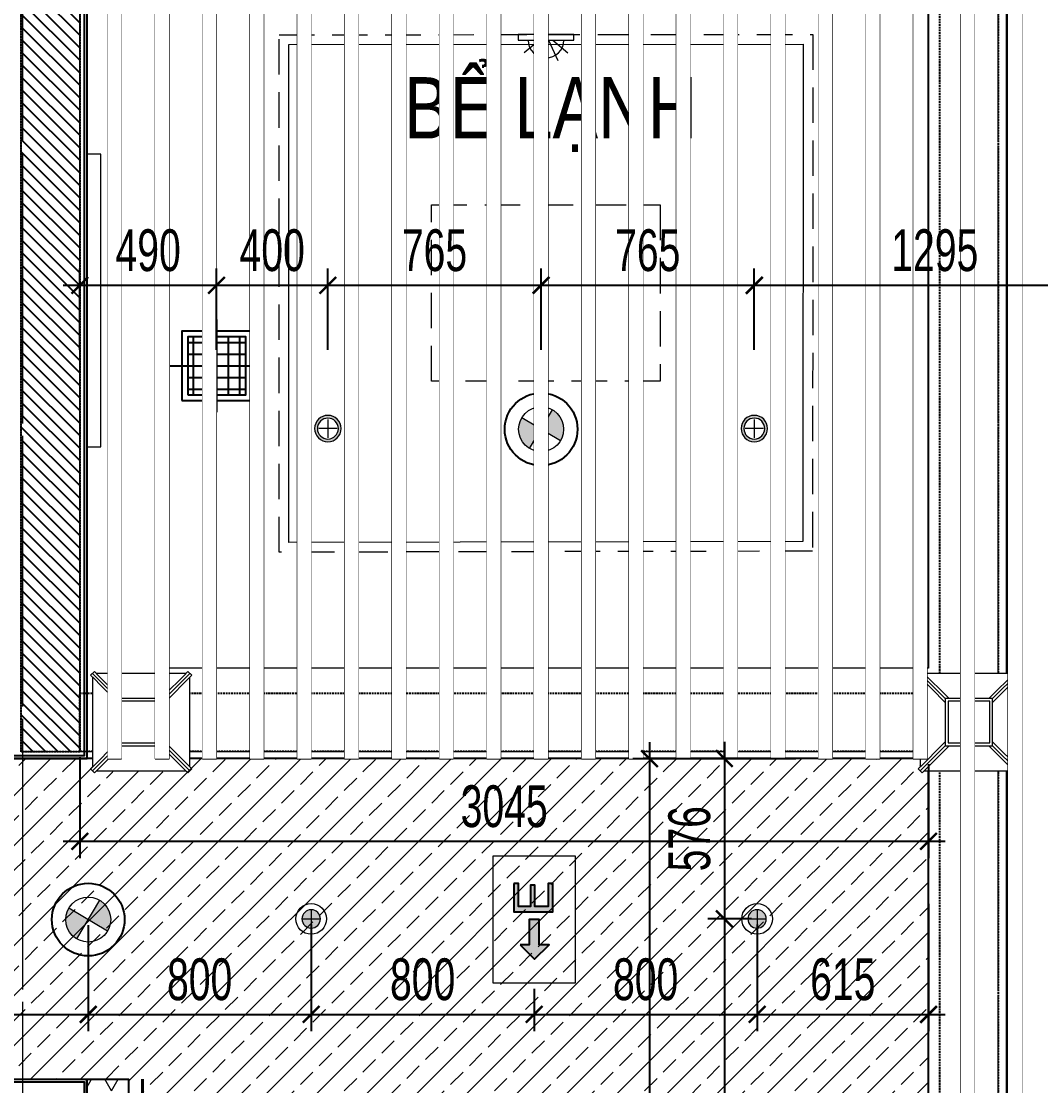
# Model space of a CAD drawing. Header units: millimetres. Extents: x -343543 to 400519, y -115663 to 104219.
# Drawn here: x -231459 to -227802, y 14701 to 18522 of the extents above; entities that cross this region are included whole.
import ezdxf
from ezdxf.xclip import XClip

# ---------------------------------------------------------------- set-up
doc = ezdxf.new("R2010")
doc.units = ezdxf.units.MM
doc.header["$XCLIPFRAME"] = 0
for name, pattern in [('HIDDEN2', [0.1875, 0.125, -0.0625]), ('XREF MAT BANG TUONG XAY$0$01.Xref _MB T1$0$HIDDEN', [9.525, 6.35, -3.175]), ('XREF MAT BANG TUONG XAY$0$CENTER', [50.8, 31.75, -6.35, 6.35, -6.35]), ('XREF MAT BANG TUONG XAY$0$xref_IKIGAI_Cot$0$HIDDEN', [9.525, 6.35, -3.175])]:
    doc.linetypes.add(name, pattern=pattern)
doc.layers.get('0').update_dxf_attribs({"color": 231, "lineweight": 0})
doc.layers.get('DefPoints').update_dxf_attribs({"color": 191})
for name, color, linetype, lineweight in [('01.Xref _MB T1$0$A-FURN', 251, 'Continuous', 5), ('1-INNO-E-Emergency', 1, 'EME', 5), ('A-CLNG', 157, 'Continuous', 25), ('A-FLOR-PRTN', 161, 'Continuous', 9), ('A-OPEN', 20, 'Continuous', 9), ('A-PATT', 252, 'Continuous', 9), ('A-SYMBOLS', 10, 'Continuous', 13), ('E-EX', 3, 'Continuous', 25), ('fix lighting', 2, 'Continuous', 5), ('SME-E-LTG-DIM', 55, 'Continuous', 18), ('XREF MAT BANG NOI THAT$0$01.Xref _MB T1$0$A-FURN', 8, 'Continuous', 5), ('XREF MAT BANG TUONG XAY$0$$1$A-TEXT', 8, 'Continuous', 25), ('XREF MAT BANG TUONG XAY$0$01.Xref _MB T1$0$A-FURN', 8, 'Continuous', 5), ('XREF MAT BANG TUONG XAY$0$01.Xref _MB T1$0$A-HIDD', 8, 'XREF MAT BANG TUONG XAY$0$01.Xref _MB T1$0$HIDDEN', 9), ('XREF MAT BANG TUONG XAY$0$A-GRID', 8, 'XREF MAT BANG TUONG XAY$0$CENTER', 15), ('XREF MAT BANG TUONG XAY$0$A-WALL-INT', 8, 'Continuous', 9)]:
    doc.layers.add(name, color=color, linetype=linetype, lineweight=lineweight)
doc.layers.add('fix lightting red', color=1, linetype='Continuous', lineweight=5, true_color=0xff0000)
for name, color, linetype in [('INNO-GIOTHAI', 20, 'Continuous'), ('XREF MAT BANG TUONG XAY$0$A-FNSH', 8, 'Continuous'), ('XREF MAT BANG TUONG XAY$0$A-FURN', 8, 'Continuous'), ('XREF MAT BANG TUONG XAY$0$A-PATT', 8, 'Continuous'), ('XREF MAT BANG TUONG XAY$0$xref_IKIGAI_Cot$0$S-HIDD', 8, 'XREF MAT BANG TUONG XAY$0$xref_IKIGAI_Cot$0$HIDDEN')]:
    doc.layers.add(name, color=color, linetype=linetype)
doc.styles.add('ROMANSssss', font='vntimeh.shx', dxfattribs={"width": 0.7})
doc.styles.add('SM-DIMTEXT', font='SME.shx', dxfattribs={"width": 0.7})
doc.styles.add('XREF MAT BANG TUONG XAY$0$01.Xref _MB T1$0$Standard', font='arial.ttf')
doc.styles.add('XREF MAT BANG TUONG XAY$0$Arial', font='arial.ttf', dxfattribs={"width": 0.8})
doc.linetypes.add('EME', pattern='A,2463.214661,-165.6529,["E",ROMANSssss,S=300,R=360,X=0,Y=-153.361507],-321.423057,2528.257516', length=5478.548134)
doc.dimstyles.new('SDIM-100', dxfattribs={"dimscale": 100, "dimtxt": 2, "dimasz": 0.6, "dimexe": 0.6, "dimexo": 0.2, "dimgap": 0.5, "dimtad": 1, "dimdec": 0, "dimzin": 12, "dimtxsty": 'SM-DIMTEXT', "dimblk": 'ARCHTICK', "dimblk1": 'ARCHTICK', "dimblk2": 'ARCHTICK', "dimcen": 0.12, "dimdle": 0.6, "dimclrd": 7, "dimclre": 8, "dimadec": 0, "dimazin": 3, "dimtfac": 2, "dimtix": 1, "dimtmove": 1, "dimatfit": 3, "dimfxl": 1, "dimtzin": 0, "dimarcsym": 1})
doc.dimstyles.new('XREF MAT BANG TUONG XAY$0$01.Xref _MB T1$0$Standard', dxfattribs={"dimtxt": 0.18, "dimasz": 0.18, "dimexe": 0.18, "dimexo": 0.0625, "dimgap": 0.09, "dimtad": 0, "dimtih": 1, "dimtoh": 1, "dimdec": 4, "dimzin": 0, "dimdsep": 46, "dimtxsty": 'XREF MAT BANG TUONG XAY$0$01.Xref _MB T1$0$Standard', "dimcen": 0.09, "dimadec": 0, "dimazin": 0, "dimtfac": 1, "dimtdec": 4, "dimtofl": 0, "dimtmove": 0, "dimatfit": 3, "dimfxl": 1, "dimtolj": 1, "dimtzin": 0, "dimarcsym": 0})

# ---------------------------------------------------------------- blocks, each defined once
blk = doc.blocks.new('*U231')
at = {"layer": 'XREF MAT BANG TUONG XAY$0$A-PATT'}
h = blk.add_hatch(dxfattribs=at)
h.set_pattern_fill('ANSI31', color=8, scale=10)
h.set_pattern_definition([(45, (38646.79, -11293.564), (-22.45064, 22.45064), [])])
h.paths.add_polyline_path([(-38.7, 47.5), (3161.3, 47.5), (3161.3, -162.5), (-38.7, -162.5)])
at = {"layer": 'XREF MAT BANG TUONG XAY$0$A-WALL-INT', "color": 8}
blk.add_lwpolyline([(-38.7, 47.5), (3161.3, 47.5), (3161.3, -162.5), (-38.7, -162.5)], close=True, dxfattribs=at)
blk = doc.blocks.new('XREF MAT BANG TUONG XAY$0$00.xref_IKIGAI_Truc')
at = {"layer": 'XREF MAT BANG TUONG XAY$0$A-GRID', "color": 8, "ltscale": 20}
for points in [[(31400, -3920.7), (31400, 22924.4)], [(34900, -3895), (34900, 22924.4)]]:
    blk.add_lwpolyline(points, dxfattribs=at)
blk = doc.blocks.new('*D319')
at = {"color": 0, "lineweight": -2, "transparency": 16777216}
for p, q in [((34933.6, 18592.1), (34933.6, 14827.5)), ((34930, 14775.8), (34930, 14827.9)), ((34930.2, 14827.7), (34931.3, 14827.7)), ((34933.4, 14827.7), (34932.3, 14827.7))]:
    blk.add_line(p, q, dxfattribs=at)
at = {"color": 0, "transparency": 16777216}
for points in [[(34930.2, 14827.7), (34930.2, 14827.7), (34930, 14827.7)], [(34933.4, 14827.7), (34933.4, 14827.7), (34933.6, 14827.7)]]:
    blk.add_solid(points, dxfattribs=at)
at = {"layer": 'DefPoints', "color": 0, "transparency": 16777216}
for p in [(34933.6, 18592.2), (34933.6, 14827.7), (34930, 14775.8)]:
    blk.add_point(p, dxfattribs=at)
at = {"color": 0, "transparency": 16777216, "insert": (34931.8, 14827.7), "char_height": 0.18, "attachment_point": 5, "style": 'XREF MAT BANG TUONG XAY$0$01.Xref _MB T1$0$Standard'}
blk.add_mtext('\\A1;3.5897', dxfattribs=at)
blk = doc.blocks.new('XREF MAT BANG TUONG XAY$0$xref_IKIGAI_Cot')
at = {"layer": 'XREF MAT BANG TUONG XAY$0$A-GRID', "color": 8, "ltscale": 20}
for points in [[(31400, -3920.7), (31400, 22924.4)], [(34900, -3895), (34900, 22924.4)]]:
    blk.add_lwpolyline(points, dxfattribs=at)
at = {"layer": 'XREF MAT BANG TUONG XAY$0$xref_IKIGAI_Cot$0$S-HIDD', "color": 8}
for points in [[(31605, 15900), (31395, 15900), (31395, 19190), (31605, 19190)], [(34900, 9990), (34690, 9990), (34690, 19190), (34900, 19190)], [(31605, 16110.5), (34690, 16110.5), (34690, 15900.5), (31605, 15900.5)]]:
    blk.add_lwpolyline(points, close=True, dxfattribs=at)
blk = doc.blocks.new('XREF MAT BANG NOI THAT$0$den')
at = {"color": 8}
blk.add_wipeout([(-175, 160.9), (-160.9, 175), (160.9, 175), (175, 160.9), (175, -160.9), (160.9, -175), (-160.9, -175), (-175, -160.9)], dxfattribs=at).dxf.layer = 'XREF MAT BANG NOI THAT$0$01.Xref _MB T1$0$A-FURN'
for p, q in [((-167.9, 182.1), (-182.1, 167.9)), ((-85, 70.9), (-182.1, 167.9)), ((-85, 85), (-175, 175)), ((-70.9, 85), (-167.9, 182.1)), ((70.9, 85), (167.9, 182.1)), ((85, 85), (175, 175)), ((85, 70.9), (182.1, 167.9)), ((167.9, 182.1), (182.1, 167.9)), ((-85, -70.9), (-182.1, -167.9)), ((85, -70.9), (182.1, -167.9)), ((-85, -85), (-175, -175)), ((-70.9, -85), (-167.9, -182.1)), ((70.9, -85), (167.9, -182.1)), ((85, -85), (175, -175)), ((-167.9, -182.1), (-182.1, -167.9)), ((167.9, -182.1), (182.1, -167.9))]:
    blk.add_line(p, q, dxfattribs=at)
for points in [[(-175, -160.9), (-175, 160.9)], [(-160.9, 175), (160.9, 175)], [(175, 160.9), (175, -160.9)], [(160.9, -175), (-160.9, -175)]]:
    blk.add_lwpolyline(points, dxfattribs=at)
for points in [[(-85, 85), (85, 85), (85, -85), (-85, -85)], [(-75, 75), (75, 75), (75, -75), (-75, -75)]]:
    blk.add_lwpolyline(points, close=True, dxfattribs=at)
blk = doc.blocks.new('XREF MAT BANG NOI THAT')
at = {"color": 8}
blk.add_lwpolyline([(31630, 18045), (31630, 16995), (31680, 16995), (31680, 18045)], close=True, dxfattribs=at)
at = {"color": 8, "xscale": -1}
for p in [(31825, 16006.5), (34795, 16006.5)]:
    blk.add_blockref('XREF MAT BANG NOI THAT$0$den', p, dxfattribs=at)
blk = doc.blocks.new('LT15')
blk.add_wipeout([(-175, 160.9), (-160.9, 175), (160.9, 175), (175, 160.9), (175, -160.9), (160.9, -175), (-160.9, -175), (-175, -160.9)]).dxf.layer = '01.Xref _MB T1$0$A-FURN'
for p, q in [((-167.9, 182.1), (-182.1, 167.9)), ((-85, 70.9), (-182.1, 167.9)), ((-85, 85), (-175, 175)), ((-70.9, 85), (-167.9, 182.1)), ((70.9, 85), (167.9, 182.1)), ((85, 85), (175, 175)), ((85, 70.9), (182.1, 167.9)), ((167.9, 182.1), (182.1, 167.9)), ((-85, -70.9), (-182.1, -167.9)), ((85, -70.9), (182.1, -167.9)), ((-85, -85), (-175, -175)), ((-70.9, -85), (-167.9, -182.1)), ((70.9, -85), (167.9, -182.1)), ((85, -85), (175, -175)), ((-167.9, -182.1), (-182.1, -167.9)), ((167.9, -182.1), (182.1, -167.9))]:
    blk.add_line(p, q)
for points in [[(-175, -160.9), (-175, 160.9)], [(-160.9, 175), (160.9, 175)], [(175, 160.9), (175, -160.9)], [(160.9, -175), (-160.9, -175)]]:
    blk.add_lwpolyline(points)
for points in [[(-85, 85), (85, 85), (85, -85), (-85, -85)], [(-75, 75), (75, 75), (75, -75), (-75, -75)]]:
    blk.add_lwpolyline(points, close=True)
blk = doc.blocks.new('LT14')
blk.add_lwpolyline([(20, -100), (20, 100), (0, 100), (0, -100)], close=True)
for points in [[(20, 23.9), (65.5, 78.2)], [(20, 9.1), (92.8, 42.3)], [(20, 0), (102, 0)], [(20, -9.1), (92.8, -42.3)], [(20, -23.9), (65.5, -78.2)]]:
    blk.add_lwpolyline(points)
blk.add_arc((20, 0), 63.8, 270, 90)
blk = doc.blocks.new('DenSanTuongT1Ikigai')
at = {"layer": 'fix lighting', "xscale": -1}
for p in [(31825, 16006.5), (34795, 16006.5)]:
    blk.add_blockref('LT15', p, dxfattribs=at)
at = {"layer": 'fix lightting red', "rotation": 270}
blk.add_blockref('LT14', (33277.7, 18474.3), dxfattribs=at)
blk = doc.blocks.new('*U617')
blk.add_lwpolyline([(-50, 7913.6), (0, 7913.6), (0, -741.4), (-50, -741.4)], close=True)
blk.add_wipeout([(-50, 7913.6), (0, 7913.6), (0, -741.4), (-50, -741.4)])
blk = doc.blocks.new('*U619')
blk.add_lwpolyline([(-50, 1957.1), (0, 1957.1), (0, -6697.9), (-50, -6697.9)], close=True)
blk.add_wipeout([(-50, 1957.1), (0, 1957.1), (0, -6697.9), (-50, -6697.9)])
blk = doc.blocks.new('*U620')
blk.add_lwpolyline([(-50, -3692.9), (0, -3692.9), (0, -6697.9), (-50, -6697.9)], close=True)
blk.add_wipeout([(-50, -3692.9), (0, -3692.9), (0, -6697.9), (-50, -6697.9)])
blk = doc.blocks.new('*U621')
blk.add_lwpolyline([(-50, -3692.9), (0, -3692.9), (0, -6697.9), (-50, -6697.9)], close=True)
blk.add_wipeout([(-50, -3692.9), (0, -3692.9), (0, -6697.9), (-50, -6697.9)])
blk = doc.blocks.new('nnnndgnb')
at = {"layer": 'A-PATT'}
for name, p in [('*U617', (3740, -481.7)), ('*U619', (3910, 5474.9)), ('*U620', (4080, 11124.9)), ('*U620', (4250, 11124.9)), ('*U620', (4420, 11124.9)), ('*U620', (4590, 11124.9)), ('*U620', (4760, 11124.9)), ('*U620', (4930, 11124.9)), ('*U620', (5100, 11124.9)), ('*U621', (5270, 11124.9)), ('*U620', (5440, 11124.9)), ('*U620', (5610, 11124.9)), ('*U620', (5780, 11124.9)), ('*U620', (5950, 11124.9)), ('*U620', (6120, 11124.9)), ('*U620', (6290, 11124.9)), ('*U620', (6460, 11124.9)), ('*U620', (6630, 11124.9)), ('*U620', (6800, 11124.9)), ('*U620', (6970, 11124.9))]:
    blk.add_blockref(name, p, dxfattribs=at)
blk = doc.blocks.new('_ArchTick')
at = {"color": 0, "linetype": 'ByBlock', "const_width": 0.15}
blk.add_lwpolyline([(-0.5, -0.5), (0.5, 0.5)], dxfattribs=at)
blk = doc.blocks.new('*D1230')
at = {"layer": 'DefPoints', "color": 0, "transparency": 16777216}
for p in [(-232019, 15300), (-231219, 15297.5), (-231219, 14957.3)]:
    blk.add_point(p, dxfattribs=at)
at = {"layer": 'SME-E-LTG-DIM', "color": 8, "lineweight": -2, "transparency": 16777216}
for p, q in [((-232019, 15280), (-232019, 14897.3)), ((-231219, 15277.5), (-231219, 14897.3))]:
    blk.add_line(p, q, dxfattribs=at)
at = {"layer": 'SME-E-LTG-DIM', "color": 7, "lineweight": -2, "transparency": 16777216}
blk.add_line((-232079, 14957.3), (-231159, 14957.3), dxfattribs=at)
at = {"layer": 'SME-E-LTG-DIM', "color": 7, "lineweight": -2, "transparency": 16777216, "xscale": 60, "yscale": 60, "zscale": 60, "rotation": 180}
blk.add_blockref('_ArchTick', (-232019, 14957.3), dxfattribs=at)
at = {"layer": 'SME-E-LTG-DIM', "color": 7, "lineweight": -2, "transparency": 16777216, "xscale": 60, "yscale": 60, "zscale": 60}
blk.add_blockref('_ArchTick', (-231219, 14957.3), dxfattribs=at)
at = {"layer": 'SME-E-LTG-DIM', "color": 0, "transparency": 16777216, "insert": (-231619, 15082.3), "char_height": 150, "attachment_point": 5, "style": 'SM-DIMTEXT'}
blk.add_mtext('800', dxfattribs=at)
blk = doc.blocks.new('*D1231')
at = {"layer": 'DefPoints', "color": 0, "transparency": 16777216}
for p in [(-231219, 15297.5), (-230419, 15300), (-230419, 14957.3)]:
    blk.add_point(p, dxfattribs=at)
at = {"layer": 'SME-E-LTG-DIM', "color": 8, "lineweight": -2, "transparency": 16777216}
for p, q in [((-231219, 15277.5), (-231219, 14897.3)), ((-230419, 15280), (-230419, 14897.3))]:
    blk.add_line(p, q, dxfattribs=at)
at = {"layer": 'SME-E-LTG-DIM', "color": 7, "lineweight": -2, "transparency": 16777216}
blk.add_line((-231279, 14957.3), (-230359, 14957.3), dxfattribs=at)
at = {"layer": 'SME-E-LTG-DIM', "color": 7, "lineweight": -2, "transparency": 16777216, "xscale": 60, "yscale": 60, "zscale": 60, "rotation": 180}
blk.add_blockref('_ArchTick', (-231219, 14957.3), dxfattribs=at)
at = {"layer": 'SME-E-LTG-DIM', "color": 7, "lineweight": -2, "transparency": 16777216, "xscale": 60, "yscale": 60, "zscale": 60}
blk.add_blockref('_ArchTick', (-230419, 14957.3), dxfattribs=at)
at = {"layer": 'SME-E-LTG-DIM', "color": 0, "transparency": 16777216, "insert": (-230819, 15082.3), "char_height": 150, "attachment_point": 5, "style": 'SM-DIMTEXT'}
blk.add_mtext('800', dxfattribs=at)
blk = doc.blocks.new('*D1232')
at = {"layer": 'DefPoints', "color": 0, "transparency": 16777216}
for p in [(-230419, 15300), (-229619, 15068.8), (-229619, 14957.3)]:
    blk.add_point(p, dxfattribs=at)
at = {"layer": 'SME-E-LTG-DIM', "color": 8, "lineweight": -2, "transparency": 16777216}
for p, q in [((-230419, 15280), (-230419, 14897.3)), ((-229619, 15048.8), (-229619, 14897.3))]:
    blk.add_line(p, q, dxfattribs=at)
at = {"layer": 'SME-E-LTG-DIM', "color": 7, "lineweight": -2, "transparency": 16777216}
blk.add_line((-230479, 14957.3), (-229559, 14957.3), dxfattribs=at)
at = {"layer": 'SME-E-LTG-DIM', "color": 7, "lineweight": -2, "transparency": 16777216, "xscale": 60, "yscale": 60, "zscale": 60, "rotation": 180}
blk.add_blockref('_ArchTick', (-230419, 14957.3), dxfattribs=at)
at = {"layer": 'SME-E-LTG-DIM', "color": 7, "lineweight": -2, "transparency": 16777216, "xscale": 60, "yscale": 60, "zscale": 60}
blk.add_blockref('_ArchTick', (-229619, 14957.3), dxfattribs=at)
at = {"layer": 'SME-E-LTG-DIM', "color": 0, "transparency": 16777216, "insert": (-230019, 15082.3), "char_height": 150, "attachment_point": 5, "style": 'SM-DIMTEXT'}
blk.add_mtext('800', dxfattribs=at)
blk = doc.blocks.new('*D1233')
at = {"layer": 'DefPoints', "color": 0, "transparency": 16777216}
for p in [(-228819, 15300), (-229619, 15068.8), (-228819, 14957.3)]:
    blk.add_point(p, dxfattribs=at)
at = {"layer": 'SME-E-LTG-DIM', "color": 8, "lineweight": -2, "transparency": 16777216}
for p, q in [((-228819, 15280), (-228819, 14897.3)), ((-229619, 15048.8), (-229619, 14897.3))]:
    blk.add_line(p, q, dxfattribs=at)
at = {"layer": 'SME-E-LTG-DIM', "color": 7, "lineweight": -2, "transparency": 16777216}
blk.add_line((-229679, 14957.3), (-228759, 14957.3), dxfattribs=at)
at = {"layer": 'SME-E-LTG-DIM', "color": 7, "lineweight": -2, "transparency": 16777216, "xscale": 60, "yscale": 60, "zscale": 60, "rotation": 180}
blk.add_blockref('_ArchTick', (-229619, 14957.3), dxfattribs=at)
at = {"layer": 'SME-E-LTG-DIM', "color": 7, "lineweight": -2, "transparency": 16777216, "xscale": 60, "yscale": 60, "zscale": 60}
blk.add_blockref('_ArchTick', (-228819, 14957.3), dxfattribs=at)
at = {"layer": 'SME-E-LTG-DIM', "color": 0, "transparency": 16777216, "insert": (-229219, 15082.3), "char_height": 150, "attachment_point": 5, "style": 'SM-DIMTEXT'}
blk.add_mtext('800', dxfattribs=at)
blk = doc.blocks.new('*D1234')
at = {"layer": 'DefPoints', "color": 0, "transparency": 16777216}
for p in [(-228204, 15374.1), (-228819, 15300), (-228204, 14957.3)]:
    blk.add_point(p, dxfattribs=at)
at = {"layer": 'SME-E-LTG-DIM', "color": 8, "lineweight": -2, "transparency": 16777216}
for p, q in [((-228204, 15354.1), (-228204, 14897.3)), ((-228819, 15280), (-228819, 14897.3))]:
    blk.add_line(p, q, dxfattribs=at)
at = {"layer": 'SME-E-LTG-DIM', "color": 7, "lineweight": -2, "transparency": 16777216}
blk.add_line((-228879, 14957.3), (-228144, 14957.3), dxfattribs=at)
at = {"layer": 'SME-E-LTG-DIM', "color": 7, "lineweight": -2, "transparency": 16777216, "xscale": 60, "yscale": 60, "zscale": 60, "rotation": 180}
blk.add_blockref('_ArchTick', (-228819, 14957.3), dxfattribs=at)
at = {"layer": 'SME-E-LTG-DIM', "color": 7, "lineweight": -2, "transparency": 16777216, "xscale": 60, "yscale": 60, "zscale": 60}
blk.add_blockref('_ArchTick', (-228204, 14957.3), dxfattribs=at)
at = {"layer": 'SME-E-LTG-DIM', "color": 0, "transparency": 16777216, "insert": (-228511.5, 15082.3), "char_height": 150, "attachment_point": 5, "style": 'SM-DIMTEXT'}
blk.add_mtext('615', dxfattribs=at)
blk = doc.blocks.new('*D1236')
at = {"layer": 'DefPoints', "color": 0, "transparency": 16777216}
for p in [(-228821.4, 15875.7), (-228936.4, 15300), (-228819, 15300)]:
    blk.add_point(p, dxfattribs=at)
at = {"layer": 'SME-E-LTG-DIM', "color": 7, "lineweight": -2, "transparency": 16777216}
blk.add_line((-228936.4, 15935.7), (-228936.4, 15240), dxfattribs=at)
at = {"layer": 'SME-E-LTG-DIM', "color": 8, "lineweight": -2, "transparency": 16777216}
for p, q in [((-228841.4, 15875.7), (-228996.4, 15875.7)), ((-228839, 15300), (-228996.4, 15300))]:
    blk.add_line(p, q, dxfattribs=at)
at = {"layer": 'SME-E-LTG-DIM', "color": 7, "lineweight": -2, "transparency": 16777216, "xscale": 60, "yscale": 60, "zscale": 60}
for p, rotation in [((-228936.4, 15875.7), 90), ((-228936.4, 15300), 270)]:
    blk.add_blockref('_ArchTick', p, dxfattribs=dict(at, rotation=rotation))
at = {"layer": 'SME-E-LTG-DIM', "color": 0, "transparency": 16777216, "insert": (-229061.4, 15587.8), "char_height": 150, "attachment_point": 5, "rotation": 90, "style": 'SM-DIMTEXT'}
blk.add_mtext('576', dxfattribs=at)
blk = doc.blocks.new('*D1237')
at = {"layer": 'DefPoints', "color": 0, "transparency": 16777216}
for p in [(-228819, 15300), (-228936.4, 12975), (-228819, 12975)]:
    blk.add_point(p, dxfattribs=at)
at = {"layer": 'SME-E-LTG-DIM', "color": 7, "lineweight": -2, "transparency": 16777216}
blk.add_line((-228936.4, 15360), (-228936.4, 12915), dxfattribs=at)
at = {"layer": 'SME-E-LTG-DIM', "color": 8, "lineweight": -2, "transparency": 16777216}
for p, q in [((-228839, 15300), (-228996.4, 15300)), ((-228839, 12975), (-228996.4, 12975))]:
    blk.add_line(p, q, dxfattribs=at)
at = {"layer": 'SME-E-LTG-DIM', "color": 7, "lineweight": -2, "transparency": 16777216, "xscale": 60, "yscale": 60, "zscale": 60}
for p, rotation in [((-228936.4, 15300), 90), ((-228936.4, 12975), 270)]:
    blk.add_blockref('_ArchTick', p, dxfattribs=dict(at, rotation=rotation))
at = {"layer": 'SME-E-LTG-DIM', "color": 0, "transparency": 16777216, "insert": (-229061.4, 14137.5), "char_height": 150, "attachment_point": 5, "rotation": 90, "style": 'SM-DIMTEXT'}
blk.add_mtext('2325', dxfattribs=at)
blk = doc.blocks.new('*D1240')
at = {"layer": 'DefPoints', "color": 0, "transparency": 16777216}
for p in [(-231249, 15900.5), (-228204, 15875.7), (-228204, 15578.5)]:
    blk.add_point(p, dxfattribs=at)
at = {"layer": 'SME-E-LTG-DIM', "color": 8, "lineweight": -2, "transparency": 16777216}
for p, q in [((-231249, 15880.5), (-231249, 15518.5)), ((-228204, 15855.7), (-228204, 15518.5))]:
    blk.add_line(p, q, dxfattribs=at)
at = {"layer": 'SME-E-LTG-DIM', "color": 7, "lineweight": -2, "transparency": 16777216}
blk.add_line((-231309, 15578.5), (-228144, 15578.5), dxfattribs=at)
at = {"layer": 'SME-E-LTG-DIM', "color": 7, "lineweight": -2, "transparency": 16777216, "xscale": 60, "yscale": 60, "zscale": 60, "rotation": 180}
blk.add_blockref('_ArchTick', (-231249, 15578.5), dxfattribs=at)
at = {"layer": 'SME-E-LTG-DIM', "color": 7, "lineweight": -2, "transparency": 16777216, "xscale": 60, "yscale": 60, "zscale": 60}
blk.add_blockref('_ArchTick', (-228204, 15578.5), dxfattribs=at)
at = {"layer": 'SME-E-LTG-DIM', "color": 0, "transparency": 16777216, "insert": (-229726.5, 15703.5), "char_height": 150, "attachment_point": 5, "style": 'SM-DIMTEXT'}
blk.add_mtext('3045', dxfattribs=at)
blk = doc.blocks.new('*D1241')
at = {"layer": 'DefPoints', "color": 0, "transparency": 16777216}
for p in [(-228660.5, 15875), (-229205, 10200), (-228660.5, 10200)]:
    blk.add_point(p, dxfattribs=at)
at = {"layer": 'SME-E-LTG-DIM', "color": 7, "lineweight": -2, "transparency": 16777216}
blk.add_line((-229205, 15935), (-229205, 10140), dxfattribs=at)
at = {"layer": 'SME-E-LTG-DIM', "color": 8, "lineweight": -2, "transparency": 16777216}
for p, q in [((-228680.5, 15875), (-229265, 15875)), ((-228680.5, 10200), (-229265, 10200))]:
    blk.add_line(p, q, dxfattribs=at)
at = {"layer": 'SME-E-LTG-DIM', "color": 7, "lineweight": -2, "transparency": 16777216, "xscale": 60, "yscale": 60, "zscale": 60}
for p, rotation in [((-229205, 15875), 90), ((-229205, 10200), 270)]:
    blk.add_blockref('_ArchTick', p, dxfattribs=dict(at, rotation=rotation))
at = {"layer": 'SME-E-LTG-DIM', "color": 0, "transparency": 16777216, "insert": (-229330, 13037.5), "char_height": 150, "attachment_point": 5, "rotation": 90, "style": 'SM-DIMTEXT'}
blk.add_mtext('5675', dxfattribs=at)
blk = doc.blocks.new('*D1277')
at = {"layer": 'DefPoints', "color": 0, "transparency": 16777216}
for p in [(-230758.7, 17574.4), (-231249, 17322.8), (-230758.7, 17322.8)]:
    blk.add_point(p, dxfattribs=at)
at = {"layer": 'SME-E-LTG-DIM', "color": 8, "lineweight": -2, "transparency": 16777216}
for p, q in [((-231249, 17342.8), (-231249, 17634.4)), ((-230758.7, 17342.8), (-230758.7, 17634.4))]:
    blk.add_line(p, q, dxfattribs=at)
at = {"layer": 'SME-E-LTG-DIM', "color": 7, "lineweight": -2, "transparency": 16777216}
blk.add_line((-231309, 17574.4), (-230698.7, 17574.4), dxfattribs=at)
at = {"layer": 'SME-E-LTG-DIM', "color": 7, "lineweight": -2, "transparency": 16777216, "xscale": 60, "yscale": 60, "zscale": 60, "rotation": 180}
blk.add_blockref('_ArchTick', (-231249, 17574.4), dxfattribs=at)
at = {"layer": 'SME-E-LTG-DIM', "color": 7, "lineweight": -2, "transparency": 16777216, "xscale": 60, "yscale": 60, "zscale": 60}
blk.add_blockref('_ArchTick', (-230758.7, 17574.4), dxfattribs=at)
at = {"layer": 'SME-E-LTG-DIM', "color": 0, "transparency": 16777216, "insert": (-231003.9, 17699.4), "char_height": 150, "attachment_point": 5, "style": 'SM-DIMTEXT'}
blk.add_mtext('490', dxfattribs=at)
blk = doc.blocks.new('*D1278')
at = {"layer": 'DefPoints', "color": 0, "transparency": 16777216}
for p in [(-230359, 17574.4), (-230758.7, 17322.8), (-230359, 17322.8)]:
    blk.add_point(p, dxfattribs=at)
at = {"layer": 'SME-E-LTG-DIM', "color": 8, "lineweight": -2, "transparency": 16777216}
for p, q in [((-230758.7, 17342.8), (-230758.7, 17634.4)), ((-230359, 17342.8), (-230359, 17634.4))]:
    blk.add_line(p, q, dxfattribs=at)
at = {"layer": 'SME-E-LTG-DIM', "color": 7, "lineweight": -2, "transparency": 16777216}
blk.add_line((-230818.7, 17574.4), (-230299, 17574.4), dxfattribs=at)
at = {"layer": 'SME-E-LTG-DIM', "color": 7, "lineweight": -2, "transparency": 16777216, "xscale": 60, "yscale": 60, "zscale": 60, "rotation": 180}
blk.add_blockref('_ArchTick', (-230758.7, 17574.4), dxfattribs=at)
at = {"layer": 'SME-E-LTG-DIM', "color": 7, "lineweight": -2, "transparency": 16777216, "xscale": 60, "yscale": 60, "zscale": 60}
blk.add_blockref('_ArchTick', (-230359, 17574.4), dxfattribs=at)
at = {"layer": 'SME-E-LTG-DIM', "color": 0, "transparency": 16777216, "insert": (-230558.9, 17699.4), "char_height": 150, "attachment_point": 5, "style": 'SM-DIMTEXT'}
blk.add_mtext('400', dxfattribs=at)
blk = doc.blocks.new('*D1279')
at = {"layer": 'DefPoints', "color": 0, "transparency": 16777216}
for p in [(-229594, 17574.4), (-230359, 17322.8), (-229594, 17322.8)]:
    blk.add_point(p, dxfattribs=at)
at = {"layer": 'SME-E-LTG-DIM', "color": 8, "lineweight": -2, "transparency": 16777216}
for p, q in [((-230359, 17342.8), (-230359, 17634.4)), ((-229594, 17342.8), (-229594, 17634.4))]:
    blk.add_line(p, q, dxfattribs=at)
at = {"layer": 'SME-E-LTG-DIM', "color": 7, "lineweight": -2, "transparency": 16777216}
blk.add_line((-230419, 17574.4), (-229534, 17574.4), dxfattribs=at)
at = {"layer": 'SME-E-LTG-DIM', "color": 7, "lineweight": -2, "transparency": 16777216, "xscale": 60, "yscale": 60, "zscale": 60, "rotation": 180}
blk.add_blockref('_ArchTick', (-230359, 17574.4), dxfattribs=at)
at = {"layer": 'SME-E-LTG-DIM', "color": 7, "lineweight": -2, "transparency": 16777216, "xscale": 60, "yscale": 60, "zscale": 60}
blk.add_blockref('_ArchTick', (-229594, 17574.4), dxfattribs=at)
at = {"layer": 'SME-E-LTG-DIM', "color": 0, "transparency": 16777216, "insert": (-229976.5, 17699.4), "char_height": 150, "attachment_point": 5, "style": 'SM-DIMTEXT'}
blk.add_mtext('765', dxfattribs=at)
blk = doc.blocks.new('*D1280')
at = {"layer": 'DefPoints', "color": 0, "transparency": 16777216}
for p in [(-228829, 17574.4), (-229594, 17322.8), (-228829, 17322.8)]:
    blk.add_point(p, dxfattribs=at)
at = {"layer": 'SME-E-LTG-DIM', "color": 8, "lineweight": -2, "transparency": 16777216}
for p, q in [((-229594, 17342.8), (-229594, 17634.4)), ((-228829, 17342.8), (-228829, 17634.4))]:
    blk.add_line(p, q, dxfattribs=at)
at = {"layer": 'SME-E-LTG-DIM', "color": 7, "lineweight": -2, "transparency": 16777216}
blk.add_line((-229654, 17574.4), (-228769, 17574.4), dxfattribs=at)
at = {"layer": 'SME-E-LTG-DIM', "color": 7, "lineweight": -2, "transparency": 16777216, "xscale": 60, "yscale": 60, "zscale": 60, "rotation": 180}
blk.add_blockref('_ArchTick', (-229594, 17574.4), dxfattribs=at)
at = {"layer": 'SME-E-LTG-DIM', "color": 7, "lineweight": -2, "transparency": 16777216, "xscale": 60, "yscale": 60, "zscale": 60}
blk.add_blockref('_ArchTick', (-228829, 17574.4), dxfattribs=at)
at = {"layer": 'SME-E-LTG-DIM', "color": 0, "transparency": 16777216, "insert": (-229211.5, 17699.4), "char_height": 150, "attachment_point": 5, "style": 'SM-DIMTEXT'}
blk.add_mtext('765', dxfattribs=at)
blk = doc.blocks.new('*D1281')
at = {"layer": 'DefPoints', "color": 0, "transparency": 16777216}
for p in [(-227533.9, 17816.1), (-227533.9, 17574.4), (-228829, 17322.8)]:
    blk.add_point(p, dxfattribs=at)
at = {"layer": 'SME-E-LTG-DIM', "color": 8, "lineweight": -2, "transparency": 16777216}
for p, q in [((-227533.9, 17796.1), (-227533.9, 17514.4)), ((-228829, 17342.8), (-228829, 17634.4))]:
    blk.add_line(p, q, dxfattribs=at)
at = {"layer": 'SME-E-LTG-DIM', "color": 7, "lineweight": -2, "transparency": 16777216}
blk.add_line((-228889, 17574.4), (-227473.9, 17574.4), dxfattribs=at)
at = {"layer": 'SME-E-LTG-DIM', "color": 7, "lineweight": -2, "transparency": 16777216, "xscale": 60, "yscale": 60, "zscale": 60, "rotation": 180}
blk.add_blockref('_ArchTick', (-228829, 17574.4), dxfattribs=at)
at = {"layer": 'SME-E-LTG-DIM', "color": 7, "lineweight": -2, "transparency": 16777216, "xscale": 60, "yscale": 60, "zscale": 60}
blk.add_blockref('_ArchTick', (-227533.9, 17574.4), dxfattribs=at)
at = {"layer": 'SME-E-LTG-DIM', "color": 0, "transparency": 16777216, "insert": (-228181.5, 17699.4), "char_height": 150, "attachment_point": 5, "style": 'SM-DIMTEXT'}
blk.add_mtext('1295', dxfattribs=at)
blk = doc.blocks.new('Den downligh su co')
at = {"layer": '1-INNO-E-Emergency'}
h = blk.add_hatch(color=1, dxfattribs=at)
h.dxf.hatch_style = 1
h.paths.add_polyline_path([(-51.3, 51.3), (0, 0), (51.3, 51.3, 0.414214)])
h.paths.add_polyline_path([(0, 0), (-51.3, -51.3, 0.414214), (51.3, -51.3)])
at = {"layer": '1-INNO-E-Emergency', "color": 1}
for points in [[(-51.3, 51.3), (51.3, -51.3)], [(-51.3, -51.3), (51.3, 51.3)]]:
    blk.add_lwpolyline(points, dxfattribs=at)
blk.add_circle((0, 0), 72.5, dxfattribs=at)
at = {"layer": 'DefPoints', "ltscale": 5}
blk.add_circle((0, 0), 117.2, dxfattribs=at)
blk = doc.blocks.new('ĐÈN EXIT CHỈ HƯỚNG')
at = {"lineweight": 9}
h = blk.add_hatch(color=256, dxfattribs=at)
h.paths.add_polyline_path([(-17.9, -64.8), (78.3, -64.8), (78.3, -49.1), (-0.3, -49.1), (-0.3, -8.2), (73.3, -8.2), (73.3, 7.3), (-0.3, 7.3), (-0.3, 52.7), (78.3, 52.7), (78.3, 68.3), (-17.9, 68.3)])
h.paths.add_polyline_path([(-130.5, -43.1), (-130.6, -12.8), (-44.6, -12.8), (-44.6, 21.7), (-130.6, 21.7), (-130.6, 55.2), (-179.6, 6.1)])
blk.add_line((-44.6, 21.7), (-44.6, -12.8))
at = {"lineweight": 15, "flags": 128}
blk.add_lwpolyline([(173.2, -135.6), (173.2, 144.4), (-262.4, 144.4), (-262.4, -135.6)], close=True, dxfattribs=at)
at = {"flags": 128}
for points in [[(-130.6, -43), (-179.6, 6.1), (-130.6, 55.2), (-130.6, 21.7), (-44.6, 21.7), (-44.6, -12.8), (-130.6, -12.8)], [(78.3, -64.8), (-17.9, -64.8), (-17.9, 68.3), (78.3, 68.3), (78.3, 52.7), (-0.3, 52.7), (-0.3, 7.3), (73.3, 7.3), (73.3, -8.2), (-0.3, -8.2), (-0.3, -49.1), (78.3, -49.1)]]:
    blk.add_lwpolyline(points, close=True, dxfattribs=at)
blk = doc.blocks.new('Exit su co')
at = {"layer": '1-INNO-E-Emergency', "xscale": 1.11227586206897, "yscale": 1.11227586206897, "zscale": 1.11227586206897, "rotation": 104.2273817828765}
for p in [(33260, 17060), (31635, 15300)]:
    blk.add_blockref('Den downligh su co', p, dxfattribs=at)
at = {"layer": 'E-EX', "color": 3, "true_color": 0x00ff00, "xscale": -1.050000000000056, "yscale": 1.050000000000056, "zscale": 1.050000000000056, "rotation": 270}
blk.add_blockref('ĐÈN EXIT CHỈ HƯỚNG', (33230.4, 15346.9), dxfattribs=at)
blk = doc.blocks.new('CUA GIO HOI')
at = {"linetype": 'Continuous'}
for p, q in [((104.2, 83.3), (-104.2, 83.3)), ((-83.3, 104.2), (-83.3, -104.2)), ((-41.7, 104.2), (-41.7, -104.2)), ((0, 104.2), (0, -104.2)), ((41.7, 104.2), (41.7, -104.2)), ((83.3, 104.2), (83.3, -104.2)), ((104.2, 41.7), (-104.2, 41.7)), ((104.2, 0), (-104.2, 0)), ((104.2, -41.7), (-104.2, -41.7)), ((104.2, -83.3), (-104.2, -83.3))]:
    blk.add_line(p, q, dxfattribs=at)
at = {"flags": 128}
for points in [[(0, 166.7), (0, -166.7)], [(166.7, 0), (-166.7, 0)]]:
    blk.add_lwpolyline(points, dxfattribs=at)
for points in [[(125, 125), (-125, 125), (-125, -125), (125, -125)], [(104.2, 104.2), (-104.2, 104.2), (-104.2, -104.2), (104.2, -104.2)]]:
    blk.add_lwpolyline(points, close=True, dxfattribs=at)
blk = doc.blocks.new('XR-TRAN_SANH$0$A$C896e62ca')
at = {"layer": 'A-PATT', "true_color": 0x848484}
h = blk.add_hatch(color=252, dxfattribs=at)
h.dxf.hatch_style = 1
edge = h.paths.add_edge_path()
edge.add_arc((0, 0), 33, 0, 360)
at = {"color": 0, "linetype": 'ByBlock'}
for p, q in [((33, 0), (-33, 0)), ((0, 33), (0, -33))]:
    blk.add_line(p, q, dxfattribs=at)
blk.add_circle((0, 0), 33, dxfattribs=at)
for start, end in [(90, 270), (270, 90)]:
    blk.add_arc((0, 0), 55, start, end, dxfattribs=at)
blk = doc.blocks.new('LT8A')
at = {"layer": 'A-PATT', "true_color": 0xd6d6d6}
h = blk.add_hatch(dxfattribs=at)
h.set_pattern_fill('_USER', color=254, scale=340, double=1, pattern_type=0)
h.set_pattern_definition([(0, (-1255, -18820), (0, 340), []), (90, (-1255, -18820), (-340, 2e-14), [])])
edge = h.paths.add_edge_path(flags=17)
edge.add_arc((0, 0), 37.5, 0, 360)
edge = h.paths.add_edge_path()
edge.add_arc((0, 0), 47.5, 0, 360)
at = {"layer": 'A-PATT'}
h = blk.add_hatch(color=256, dxfattribs=at)
h.dxf.hatch_style = 1
edge = h.paths.add_edge_path(flags=17)
edge.add_arc((0, 0), 37.5, 0, 360)
edge = h.paths.add_edge_path()
edge.add_arc((0, 0), 47.5, 0, 360)
for points in [[(-33, 0), (33, 0)], [(0, 33), (0, -33)]]:
    blk.add_lwpolyline(points)
for radius in [47.5, 37.5]:
    blk.add_circle((0, 0), radius)
blk = doc.blocks.new('01.Xref _MB T1')
at = {"color": 8}
blk.add_lwpolyline([(34650.00011, 15899.99915), (31605.00022, 15900.00022), (31605.00022, 19187.99989), (34600.00955, 19190.00266), (34600.00955, 19100.00025), (35000.00022, 19100), (35000.00022, 19190.00241), (39700.00022, 19190.00241), (39699.99997, 18999.99692), (39789.99986, 18999.99692), (39790.00011, 10200), (34650.00011, 10200), (34650.00011, 15899.99915)], dxfattribs=at)
for points in [[(34650.00022, 16199.99915), (31905.00022, 16199.99915), (31905.00022, 18888.20733), (34650.00011, 18890.1061)], [(34930.00011, 18907.20169), (39540.00011, 18902.78641), (39540.00011, 10450), (38084.99904, 10450), (38084.99904, 10200), (36484.99904, 10200), (36484.99904, 10450), (34930.00011, 10450)], [(36460.00014, 10449.99962), (36459.90202, 10824.96238), (36720.02483, 10825.03045), (36720.02483, 10225.00011), (37849.99991, 10225.00011), (37849.99991, 10825.00851), (38110.00023, 10825.00851), (38110.00023, 10450), (39540.00011, 10450), (39540.00011, 18876.83588), (34930.00011, 18907.20169), (34930.00011, 10450)]]:
    blk.add_lwpolyline(points, close=True, dxfattribs=at)
at = {"layer": 'XREF MAT BANG TUONG XAY$0$01.Xref _MB T1$0$A-FURN', "color": 8}
blk.add_lwpolyline([(34198.76875, 16654.99899), (32355.00022, 16651.2327), (32355.00022, 18438.5185), (34200.31138, 18440.1062)], close=True, dxfattribs=at)
at = {"layer": 'XREF MAT BANG TUONG XAY$0$01.Xref _MB T1$0$A-HIDD', "color": 8, "ltscale": 20}
for points in [[(34233.73858, 16620.07035), (32320.00022, 16616.16113), (32320.00022, 18473.4884), (34235.34167, 18475.13636)], [(33687.08252, 17862.99608), (33687.08252, 17229.6807), (32867.08252, 17229.6807), (32867.08252, 17862.99608)]]:
    blk.add_lwpolyline(points, close=True, dxfattribs=at)
at = {"layer": 'XREF MAT BANG TUONG XAY$0$A-FNSH', "color": 8}
for points in [[(28710.00143, 14715.00011), (31620.01073, 14715.00011), (31620.00085, 11309.99999)], [(25835.00135, 19414.99916), (32455.00149, 19415.00765), (32455.00149, 19174.99886), (31620.01107, 19175.00748), (31620.00137, 15885.00022), (30280.06332, 15884.99914)], [(32455.00149, 19164.99886), (31630.01104, 19165.00738), (31630.00134, 15875.00023), (30270.06332, 15874.99913)], [(28720.00143, 14725.00011), (31630.01076, 14725.00011), (31630.00137, 11309.99999)]]:
    blk.add_lwpolyline(points, dxfattribs=at)
at = {"color": 8}
blk.add_blockref('XREF MAT BANG TUONG XAY$0$00.xref_IKIGAI_Truc', (0.00011, 0), dxfattribs=at)
ref = blk.add_blockref('XREF MAT BANG TUONG XAY$0$xref_IKIGAI_Cot', (-0.00927, -0.00001), dxfattribs=at)
XClip(ref).set_block_clipping_path([(-1610.3425959283, -2225.6693134198), (41829.1295208634, 21555.8819575264)])
at = {"layer": 'XREF MAT BANG TUONG XAY$0$A-FURN', "color": 8, "rotation": 90.00000000000001}
blk.add_blockref('*U231', (31442.51049, 15938.69853), dxfattribs=at)
at = {"layer": 'XREF MAT BANG TUONG XAY$0$$1$A-TEXT', "color": 8, "style": 'XREF MAT BANG TUONG XAY$0$Arial', "width": 0.8}
blk.add_text('BỂ LẠNH', height=220, dxfattribs=at).set_placement((32767.79465, 18101.50506))
at = {"color": 8}
dim = blk.add_linear_dim(base=(34933.58977, 14827.70203), p1=(34930.00011, 14775.78109), p2=(34933.58977, 18592.20204), angle=180, dimstyle='XREF MAT BANG TUONG XAY$0$01.Xref _MB T1$0$Standard', dxfattribs=at)
dim.commit()
dim.dimension.update_dxf_attribs({"geometry": '*D319', "text_midpoint": (34931.79494, 14827.70203)})
at = {"layer": 'A-PATT', "color": 8}
blk.add_blockref('XREF MAT BANG NOI THAT', (0, 0), dxfattribs=at)

msp = doc.modelspace()

# ---------------------------------------------------------------- block references
at = {"layer": 'A-SYMBOLS'}
msp.add_blockref('01.Xref _MB T1', (-262854, 0), dxfattribs=at)

# ---------------------------------------------------------------- next in the draw order: hatches: boundary and pattern name
at = {"layer": 'A-PATT'}
h = msp.add_hatch(dxfattribs=at)
h.set_pattern_fill('ANSI33', color=256, scale=20, double=1)
h.set_pattern_definition([(45, (-262854.02, -1e-05), (-89.80256, 89.80256), []), (45, (-262764.22, -1e-05), (-89.80256, 89.80256), [63.5, -31.75])])
h.paths.add_polyline_path([(-228204, 15875.7), (-234134, 15875.7), (-234134, 14725), (-231074, 14725), (-231074, 11375), (-231224, 11375), (-231224, 10225), (-229879, 10225), (-229879, 9965), (-228329, 9965), (-228329, 10225), (-228204, 10225)])
h = msp.add_hatch(dxfattribs=at)
h.set_pattern_fill('TRIANG', color=256, scale=10)
h.set_pattern_definition([(60, (-262854.025, -1e-05), (-47.62498, 82.48891), [47.625, -47.625]), (120, (-262854.025, -1e-05), (-95.24998, 1e-05), [47.625, -47.625]), (0, (-262877.84, 41.244), (47.625, 82.4889), [47.625, -47.625])])
h.paths.add_polyline_path([(-231074, 11375), (-231224, 11375), (-231224, 14725), (-231074, 14725)])

# ---------------------------------------------------------------- next in the draw order: linework, layer by layer
at = {"layer": 'A-CLNG', "color": 251}
for points in [[(-228204, 15875.7), (-234134, 15875.7), (-234134, 14725), (-231074, 14725), (-231074, 11375), (-231224, 11375), (-231224, 10225), (-229879, 10225), (-229879, 9965), (-228329, 9965), (-228329, 10225), (-228204, 10225)], [(-231074, 11375), (-231224, 11375), (-231224, 14725), (-231074, 14725)]]:
    msp.add_lwpolyline(points, close=True, dxfattribs=at)
at = {"layer": 'fix lighting', "color": 1, "linetype": 'HIDDEN2', "true_color": 0xff0000, "const_width": 10}
msp.add_lwpolyline([(-231024, 11375), (-231024, 14725)], dxfattribs=at)

# ---------------------------------------------------------------- next in the draw order: block references
at = {"layer": 'fix lighting'}
msp.add_blockref('Exit su co', (-262854, -2.5), dxfattribs=at)
at = {"layer": 'fix lighting', "xscale": -1}
for p in [(-230419, 15300), (-228819, 15300)]:
    msp.add_blockref('XR-TRAN_SANH$0$A$C896e62ca', p, dxfattribs=at)
at = {"layer": 'fix lightting red', "color": 1, "true_color": 0xff0000, "xscale": -1}
for p in [(-230359, 17060), (-228829, 17060)]:
    msp.add_blockref('LT8A', p, dxfattribs=at)
at = {"layer": 'INNO-GIOTHAI', "rotation": 180}
msp.add_blockref('CUA GIO HOI', (-230757.9, 17285.3), dxfattribs=at)

# ---------------------------------------------------------------- next in the draw order: block references
at = {"layer": 'A-FLOR-PRTN'}
msp.add_blockref('DenSanTuongT1Ikigai', (-262854, 0), dxfattribs=at)

# ---------------------------------------------------------------- next in the draw order: block references
at = {"layer": 'A-OPEN', "xscale": -1}
msp.add_blockref('nnnndgnb', (-224179, 11448), dxfattribs=at)

# ---------------------------------------------------------------- next in the draw order: dimensions: what is measured, and where the dimension line sits
at = {"layer": 'SME-E-LTG-DIM'}
for base, p1, p2, picture, middle in [((-227533.9, 17574.4), (-228829, 17322.8), (-227533.9, 17816.1), '*D1281', (-228181.5, 17699.4)), ((-230758.7, 17574.4), (-231249, 17322.8), (-230758.7, 17322.8), '*D1277', (-231003.9, 17699.4)), ((-230359, 17574.4), (-230758.7, 17322.8), (-230359, 17322.8), '*D1278', (-230558.9, 17699.4)), ((-229594, 17574.4), (-230359, 17322.8), (-229594, 17322.8), '*D1279', (-229976.5, 17699.4)), ((-228829, 17574.4), (-229594, 17322.8), (-228829, 17322.8), '*D1280', (-229211.5, 17699.4)), ((-228204, 15578.5), (-231249, 15900.5), (-228204, 15875.7), '*D1240', (-229726.5, 15703.5)), ((-228204, 14957.3), (-228819, 15300), (-228204, 15374.1), '*D1234', (-228511.5, 15082.3)), ((-231219, 14957.3), (-232019, 15300), (-231219, 15297.5), '*D1230', (-231619, 15082.3)), ((-230419, 14957.3), (-231219, 15297.5), (-230419, 15300), '*D1231', (-230819, 15082.3)), ((-229619, 14957.3), (-230419, 15300), (-229619, 15068.8), '*D1232', (-230019, 15082.3)), ((-228819, 14957.3), (-229619, 15068.8), (-228819, 15300), '*D1233', (-229219, 15082.3))]:
    dim = msp.add_linear_dim(base=base, p1=p1, p2=p2, dimstyle='SDIM-100', override={"dimtxt": 1.5, "dimtfill": 0}, dxfattribs=at)
    dim.commit()
    dim.dimension.update_dxf_attribs({"geometry": picture, "text_midpoint": middle})
for base, p1, p2, picture, middle in [((-229205, 10200), (-228660.5, 15875), (-228660.5, 10200), '*D1241', (-229330, 13037.5)), ((-228936.4, 15300), (-228821.4, 15875.7), (-228819, 15300), '*D1236', (-229061.4, 15587.8)), ((-228936.4, 12975), (-228819, 15300), (-228819, 12975), '*D1237', (-229061.4, 14137.5))]:
    dim = msp.add_linear_dim(base=base, p1=p1, p2=p2, angle=90, dimstyle='SDIM-100', override={"dimtxt": 1.5, "dimtfill": 0}, dxfattribs=at)
    dim.commit()
    dim.dimension.update_dxf_attribs({"geometry": picture, "text_midpoint": middle})

doc.saveas('drawing.dxf')
